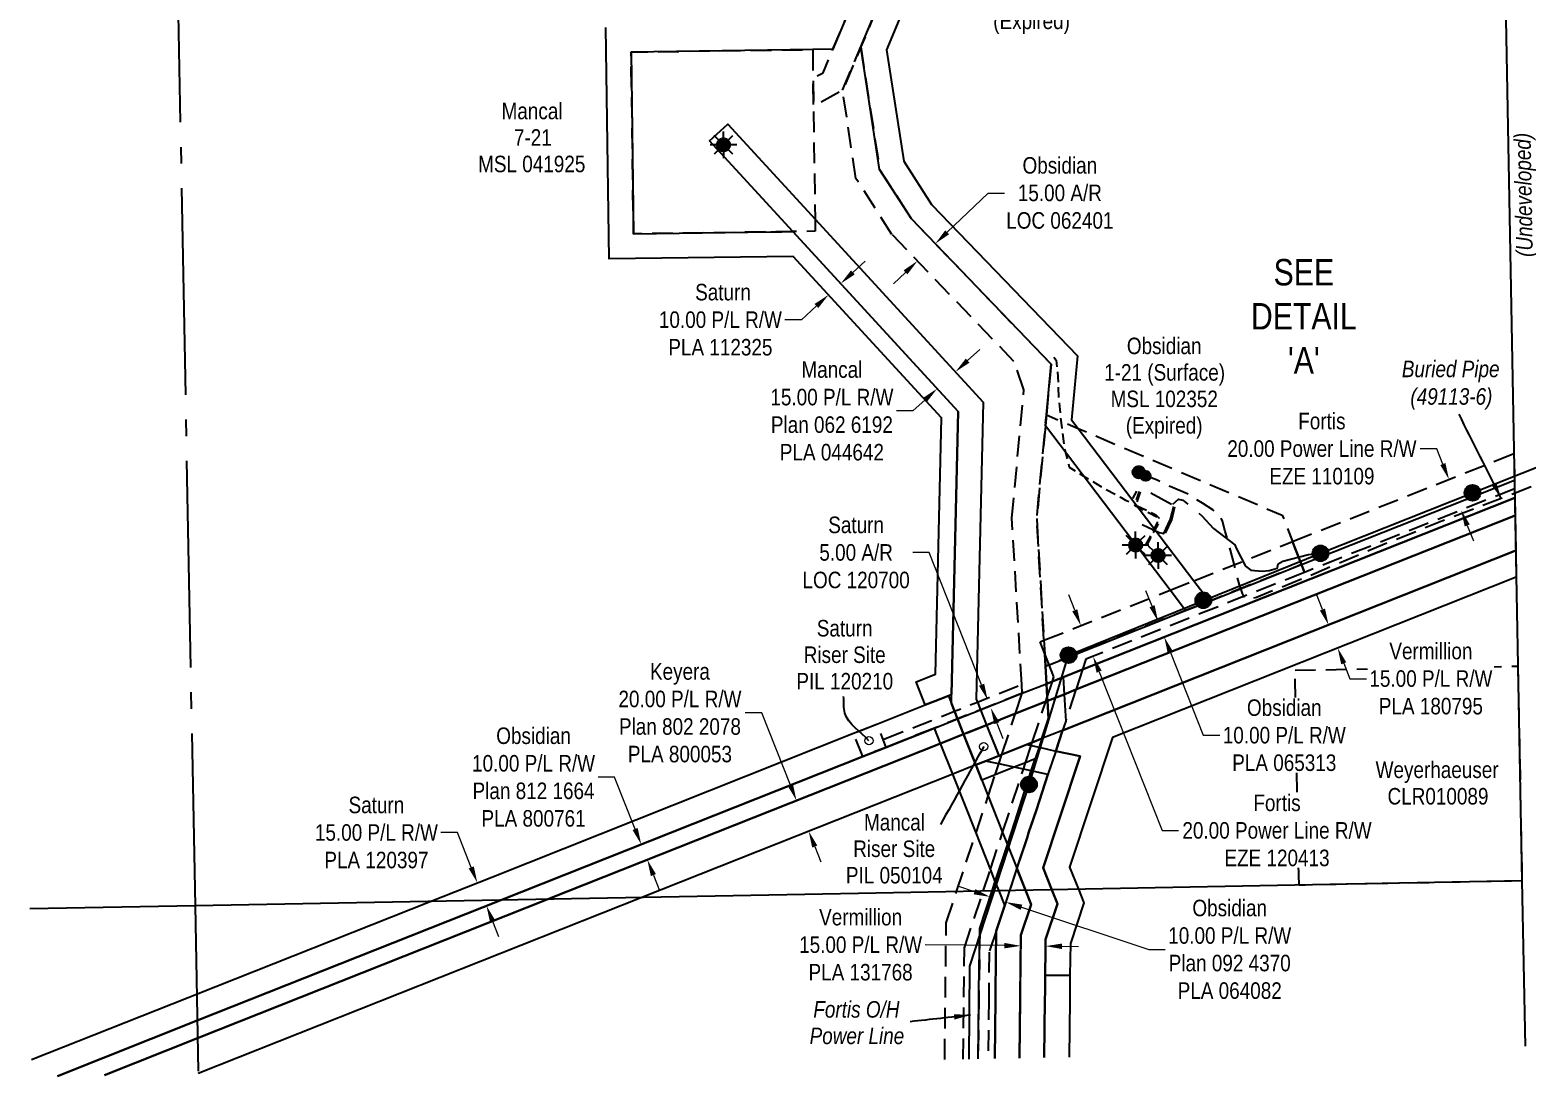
# Model space of a CAD drawing. Extents: x 586920 to 597578, y 5899013 to 5902730.
# Drawn here: x 586937 to 587843, y 5899223 to 5899857 of the extents above; entities that cross this region are included whole.
import ezdxf
from ezdxf.enums import TextEntityAlignment as Align

# ---------------------------------------------------------------- set-up
doc = ezdxf.new("R2010")
doc.units = 0
doc.header["$LTSCALE"] = 5
doc.header["$PDSIZE"] = 0.5
for name, pattern in [('DASHDOT', [25.4, 12.7, -6.35, 0, -6.35]), ('foc-ACCESSROAD', [3.75, 2.5, -1.25]), ('foc-FLOWLINE', [3.75, 2.5, -1.25]), ('foc-QUARTERLINE', [33, 25, -3, 2, -3]), ('POWERLINE5', [7.8, 2.4, -0.6, 0.6, -0.6, 0.6, -0.6, 2.4]), ('UG_PIPE', [1.875, 1.25, -0.625])]:
    doc.linetypes.add(name, pattern=pattern)
doc.layers.get('Defpoints').update_dxf_attribs({"color": 9})
for name, color, linetype in [('AS-CABLE', 224, 'foc-CABLE'), ('AS-PIPE-AG', 44, 'Continuous'), ('AS-PIPE-UG', 44, 'UG_PIPE'), ('AS-PIPE-UG RED', 10, 'UG_PIPE'), ('AS-PIPE-UG-CLIENT HIGH PRESSURE', 240, 'DASHDOT'), ('AS-POWER', 104, 'foc-POWER'), ('AS-POWER-EXISTING', 72, 'POWERLINE5'), ('AS-POWER-T', 104, 'Continuous'), ('AS-SYMBOL', 7, 'Continuous'), ('C-AR', 13, 'foc-ACCESSROAD'), ('C-RW', 13, 'Continuous'), ('C-WS', 13, 'foc-ACCESSROAD'), ('C-WS-S', 13, 'Continuous'), ('DETAIL-T', 7, 'Continuous'), ('F-AR', 190, 'foc-ACCESSROAD'), ('F-EZE', 190, 'foc-FLOWLINE'), ('F-RW', 190, 'Continuous'), ('F-WS', 190, 'foc-ACCESSROAD'), ('F-WS-S', 190, 'Continuous'), ('L-SEC', 7, 'Continuous'), ('L-SECQ', 8, 'foc-QUARTERLINE')]:
    doc.layers.add(name, color=color, linetype=linetype)
for name, color, linetype, lineweight in [('C-AR-T', 13, 'Continuous', 9), ('C-RW-T', 13, 'Continuous', 9), ('C-WS-T', 13, 'Continuous', 9), ('F-AR-T', 190, 'Continuous', 9), ('F-EZE-T', 190, 'Continuous', 9), ('F-RW-T', 190, 'Continuous', 9), ('F-WS-T', 190, 'Continuous', 9), ('T-TEXT', 48, 'Continuous', 18)]:
    doc.layers.add(name, color=color, linetype=linetype, lineweight=lineweight)
doc.layers.add('oil_and_gas_wells_pt', color=7, linetype='Continuous', plot=False)
doc.styles.add('80CG', font='ARIALN.TTF', dxfattribs={"height": 10})
doc.styles.add('80L', font='ARIALN.TTF', dxfattribs={"height": 10})
doc.styles.add('80LS', font='ARIALNI.TTF', dxfattribs={"height": 10})
doc.styles.add('foc-LtypeFont', font='ARIALN.TTF', dxfattribs={"height": 7.35})
doc.linetypes.add('foc-CABLE', pattern='A,2,-1,["C",foc-LtypeFont,S=0.2,R=0,X=-0.625,Y=-0.75],-1.24,8', length=12.24)
doc.linetypes.add('foc-POWER', pattern='A,6,-1,["P",foc-LtypeFont,S=0.2,R=0,X=-0.625,Y=-0.75],-1.24,4', length=12.24)
doc.dimstyles.new('Compass 5 000', dxfattribs={"dimscale": 5, "dimtxt": 9, "dimasz": 2, "dimexe": 0.2, "dimexo": 0.0625, "dimgap": 0.5, "dimtad": 0, "dimtih": 1, "dimtoh": 1, "dimzin": 0, "dimdsep": 46, "dimtxsty": '80CG', "dimcen": 0.1, "dimse1": 1, "dimse2": 1, "dimclrd": 256, "dimclrt": 256, "dimaunit": 1, "dimadec": 4, "dimazin": 0, "dimtfac": 0.06, "dimtofl": 0, "dimtmove": 0, "dimatfit": 1, "dimfxl": 0.2, "dimtolj": 1, "dimtzin": 0, "dimlwd": -1, "dimarcsym": 0})

# ---------------------------------------------------------------- blocks, each defined once
blk = doc.blocks.new('*D464')
at = {"layer": 'C-AR-T', "transparency": 16777216}
for p, q in [((587492.62, 5899734.18), (587517.34, 5899757.94)), ((587517.34, 5899757.94), (587527.34, 5899757.94)), ((587467.39, 5899709.92), (587460.18, 5899702.99))]:
    blk.add_line(p, q, dxfattribs=at)
for points in [[(587491.46, 5899735.38), (587493.77, 5899732.98), (587485.41, 5899727.25)], [(587466.23, 5899711.12), (587468.54, 5899708.72), (587474.6, 5899716.85)]]:
    blk.add_solid(points, dxfattribs=at)
at = {"layer": 'Defpoints', "color": 0, "transparency": 16777216}
for p in [(587485.41, 5899727.25), (587493.34, 5899719), (587482.53, 5899708.6)]:
    blk.add_point(p, dxfattribs=at)
at = {"layer": 'C-AR-T', "transparency": 16777216, "insert": (587560.85, 5899757.94), "char_height": 10, "width": 630.5541, "attachment_point": 5, "style": '80CG'}
blk.add_mtext('\\A1;Obsidian\\P15.00 A/R\\PLOC 062401', dxfattribs=at)
blk = doc.blocks.new('*D423')
at = {"layer": 'C-RW-T', "transparency": 16777216}
for p, q in [((587291.18, 5899404.38), (587281.18, 5899404.38)), ((587303.62, 5899372.99), (587291.18, 5899404.38)), ((587314.68, 5899345.11), (587318.36, 5899335.82))]:
    blk.add_line(p, q, dxfattribs=at)
for points in [[(587305.17, 5899373.61), (587302.07, 5899372.38), (587307.31, 5899363.7)], [(587316.22, 5899345.73), (587313.13, 5899344.5), (587310.99, 5899354.41)]]:
    blk.add_solid(points, dxfattribs=at)
at = {"layer": 'Defpoints', "color": 0, "transparency": 16777216}
for p in [(587291.21, 5899357.32), (587307.31, 5899363.7), (587294.9, 5899348.03)]:
    blk.add_point(p, dxfattribs=at)
at = {"layer": 'C-RW-T', "transparency": 16777216, "insert": (587242.09, 5899404.38), "char_height": 10, "attachment_point": 5, "style": '80CG'}
blk.add_mtext('\\A1;Obsidian\\P10.00 P/L R/W\\PPlan 812 1664\\PPLA 800761', dxfattribs=at)
blk = doc.blocks.new('*D424')
at = {"layer": 'C-RW-T', "transparency": 16777216}
for p, q in [((587453.17, 5899903), (587443.94, 5899906.85)), ((587485.43, 5899889.5), (587494.65, 5899885.64)), ((587494.65, 5899885.64), (587504.65, 5899885.64))]:
    blk.add_line(p, q, dxfattribs=at)
for points in [[(587453.81, 5899904.53), (587452.52, 5899901.46), (587462.39, 5899899.14)], [(587486.07, 5899891.04), (587484.78, 5899887.96), (587476.2, 5899893.36)]]:
    blk.add_solid(points, dxfattribs=at)
at = {"layer": 'Defpoints', "color": 0, "transparency": 16777216}
for p in [(587472.16, 5899922.5), (587485.97, 5899916.72), (587476.2, 5899893.36)]:
    blk.add_point(p, dxfattribs=at)
at = {"layer": 'C-RW-T', "transparency": 16777216, "insert": (587543.74, 5899885.64), "char_height": 10, "attachment_point": 5, "style": '80CG'}
blk.add_mtext('\\A1;Obsidian\\P15.00 P/L R/W\\PPLA 110142\\P(Expired)', dxfattribs=at)
blk = doc.blocks.new('*D425')
at = {"layer": 'C-RW-T', "transparency": 16777216}
for p, q in [((587509.13, 5899335.07), (587499.64, 5899338.21)), ((587537.6, 5899325.64), (587614.65, 5899300.14)), ((587614.65, 5899300.14), (587624.65, 5899300.14))]:
    blk.add_line(p, q, dxfattribs=at)
for points in [[(587509.65, 5899336.65), (587508.61, 5899333.48), (587518.62, 5899331.92)], [(587538.13, 5899327.22), (587537.08, 5899324.06), (587528.11, 5899328.78)]]:
    blk.add_solid(points, dxfattribs=at)
at = {"layer": 'Defpoints', "color": 0, "transparency": 16777216}
for p in [(587517.64, 5899328.97), (587527.13, 5899325.83), (587528.11, 5899328.78)]:
    blk.add_point(p, dxfattribs=at)
at = {"layer": 'C-RW-T', "transparency": 16777216, "insert": (587663.74, 5899300.14), "char_height": 10, "attachment_point": 5, "style": '80CG'}
blk.add_mtext('\\A1;Obsidian\\P10.00 P/L R/W\\PPlan 092 4370\\PPLA 064082', dxfattribs=at)
blk = doc.blocks.new('*D435')
at = {"layer": 'C-RW-T', "transparency": 16777216}
for p, q in [((587616.69, 5899507.85), (587613, 5899517.15)), ((587627.77, 5899479.93), (587647.71, 5899429.73)), ((587647.71, 5899429.73), (587657.71, 5899429.73))]:
    blk.add_line(p, q, dxfattribs=at)
for points in [[(587618.24, 5899508.47), (587615.14, 5899507.24), (587620.38, 5899498.56)], [(587629.32, 5899480.54), (587626.22, 5899479.31), (587624.08, 5899489.22)]]:
    blk.add_solid(points, dxfattribs=at)
at = {"layer": 'Defpoints', "color": 0, "transparency": 16777216}
for p in [(587724.03, 5899539.71), (587727.73, 5899530.38), (587624.08, 5899489.22)]:
    blk.add_point(p, dxfattribs=at)
at = {"layer": 'C-RW-T', "transparency": 16777216, "insert": (587696.79, 5899429.73), "char_height": 10, "attachment_point": 5, "style": '80CG', "bg_fill": 3, "box_fill_scale": 1.1, "bg_fill_color": 256, "bg_fill_true_color": 13158600, "bg_fill_transparency": 0}
blk.add_mtext('\\A1;Obsidian\\P10.00 P/L R/W\\PPLA 065313', dxfattribs=at)
blk = doc.blocks.new('*D436')
at = {"layer": 'Defpoints', "color": 0, "transparency": 16777216}
for p in [(587517.15, 5899451.01), (587476.21, 5899434.78), (587478.05, 5899430.13)]:
    blk.add_point(p, dxfattribs=at)
at = {"layer": 'F-AR-T', "transparency": 16777216}
for p, q in [((587481.75, 5899540.34), (587471.75, 5899540.34)), ((587513.47, 5899460.31), (587481.75, 5899540.34)), ((587522.68, 5899437.06), (587526.37, 5899427.77))]:
    blk.add_line(p, q, dxfattribs=at)
for points in [[(587515.02, 5899460.92), (587511.92, 5899459.69), (587517.15, 5899451.01)], [(587524.23, 5899437.68), (587521.13, 5899436.45), (587519, 5899446.36)]]:
    blk.add_solid(points, dxfattribs=at)
at = {"layer": 'F-AR-T', "transparency": 16777216, "insert": (587437.46, 5899540.34), "char_height": 10, "attachment_point": 5, "style": '80CG'}
blk.add_mtext('\\A1;Saturn\\P5.00 A/R\\PLOC 120700', dxfattribs=at)
blk = doc.blocks.new('*D439')
at = {"layer": 'Defpoints', "color": 0, "transparency": 16777216}
for p in [(587796.53, 5899584.6), (587798.96, 5899585.57), (587806.33, 5899566.99)]:
    blk.add_point(p, dxfattribs=at)
at = {"layer": 'F-EZE-T', "transparency": 16777216}
for p, q in [((587789.16, 5899603.19), (587779.16, 5899603.19)), ((587792.85, 5899593.9), (587789.16, 5899603.19)), ((587807.6, 5899556.73), (587811.29, 5899547.44))]:
    blk.add_line(p, q, dxfattribs=at)
for points in [[(587794.39, 5899594.51), (587791.3, 5899593.28), (587796.53, 5899584.6)], [(587809.15, 5899557.34), (587806.05, 5899556.11), (587803.91, 5899566.02)]]:
    blk.add_solid(points, dxfattribs=at)
at = {"layer": 'F-EZE-T', "transparency": 16777216, "insert": (587719.56, 5899603.19), "char_height": 10, "width": 932.1857, "attachment_point": 5, "style": '80CG'}
blk.add_mtext('\\A1;Fortis\\P20.00 Power Line R/W\\PEZE 110109', dxfattribs=at)
blk = doc.blocks.new('*D444')
at = {"layer": 'Defpoints', "color": 0, "transparency": 16777216}
for p in [(587612.06, 5899511.36), (587619.44, 5899492.78), (587580.96, 5899477.51)]:
    blk.add_point(p, dxfattribs=at)
at = {"layer": 'F-EZE-T', "transparency": 16777216}
for p, q in [((587569.9, 5899505.39), (587566.21, 5899514.69)), ((587584.65, 5899468.22), (587622.78, 5899372.11)), ((587622.78, 5899372.11), (587632.78, 5899372.11))]:
    blk.add_line(p, q, dxfattribs=at)
for points in [[(587571.45, 5899506.01), (587568.35, 5899504.78), (587573.59, 5899496.1)], [(587586.2, 5899468.83), (587583.1, 5899467.6), (587580.96, 5899477.51)]]:
    blk.add_solid(points, dxfattribs=at)
at = {"layer": 'F-EZE-T', "transparency": 16777216, "insert": (587692.38, 5899372.11), "char_height": 10, "attachment_point": 5, "style": '80CG', "bg_fill": 3, "box_fill_scale": 1.1, "bg_fill_color": 256, "bg_fill_true_color": 13158600, "bg_fill_transparency": 0}
blk.add_mtext('\\A1;Fortis\\P20.00 Power Line R/W\\PEZE 120413', dxfattribs=at)
blk = doc.blocks.new('*D445')
at = {"layer": 'Defpoints', "color": 0, "transparency": 16777216}
for p in [(587268.13, 5899364.33), (587273.67, 5899350.36), (587208.04, 5899340.49)]:
    blk.add_point(p, dxfattribs=at)
at = {"layer": 'F-RW-T', "transparency": 16777216}
for p, q in [((587196, 5899370.83), (587186, 5899370.83)), ((587204.35, 5899349.78), (587196, 5899370.83)), ((587217.27, 5899317.23), (587220.96, 5899307.93))]:
    blk.add_line(p, q, dxfattribs=at)
for points in [[(587205.9, 5899350.4), (587202.8, 5899349.17), (587208.04, 5899340.49)], [(587218.82, 5899317.84), (587215.72, 5899316.61), (587213.58, 5899326.52)]]:
    blk.add_solid(points, dxfattribs=at)
at = {"layer": 'F-RW-T', "transparency": 16777216, "insert": (587146.92, 5899370.83), "char_height": 10, "attachment_point": 5, "style": '80CG'}
blk.add_mtext('\\A1;Saturn\\P15.00 P/L R/W\\PPLA 120397', dxfattribs=at)
blk = doc.blocks.new('*D446')
at = {"layer": 'Defpoints', "color": 0, "transparency": 16777216}
for p in [(587408.72, 5899371.66), (587309.55, 5899353.84), (587316.92, 5899335.26)]:
    blk.add_point(p, dxfattribs=at)
at = {"layer": 'F-RW-T', "transparency": 16777216}
for p, q in [((587380.3, 5899443.31), (587370.3, 5899443.31)), ((587397.66, 5899399.54), (587380.3, 5899443.31)), ((587412.41, 5899362.37), (587416.09, 5899353.07))]:
    blk.add_line(p, q, dxfattribs=at)
for points in [[(587399.21, 5899400.15), (587396.11, 5899398.93), (587401.35, 5899390.24)], [(587413.95, 5899362.98), (587410.86, 5899361.75), (587408.72, 5899371.66)]]:
    blk.add_solid(points, dxfattribs=at)
at = {"layer": 'F-RW-T', "transparency": 16777216, "insert": (587330.76, 5899443.31), "char_height": 10, "attachment_point": 5, "style": '80CG'}
blk.add_mtext('\\A1;Keyera\\P20.00 P/L R/W\\PPlan 802 2078\\PPLA 800053', dxfattribs=at)
blk = doc.blocks.new('*D447')
at = {"layer": 'Defpoints', "color": 0, "transparency": 16777216}
for p in [(587420.78, 5899696.33), (587468.64, 5899659.08), (587461.27, 5899652.31)]:
    blk.add_point(p, dxfattribs=at)
at = {"layer": 'F-RW-T', "transparency": 16777216}
for p, q in [((587435.5, 5899709.88), (587442.86, 5899716.65)), ((587413.42, 5899689.57), (587404.33, 5899681.21)), ((587404.33, 5899681.21), (587394.33, 5899681.21))]:
    blk.add_line(p, q, dxfattribs=at)
for points in [[(587434.37, 5899711.1), (587436.63, 5899708.65), (587428.14, 5899703.11)], [(587412.29, 5899690.79), (587414.55, 5899688.34), (587420.78, 5899696.33)]]:
    blk.add_solid(points, dxfattribs=at)
at = {"layer": 'F-RW-T', "transparency": 16777216, "insert": (587355.25, 5899681.21), "char_height": 10, "attachment_point": 5, "style": '80CG'}
blk.add_mtext('\\A1; Saturn\\P10.00 P/L R/W\\PPLA 112325', dxfattribs=at)
blk = doc.blocks.new('*D448')
at = {"layer": 'Defpoints', "color": 0, "transparency": 16777216}
for p in [(587488, 5899660.17), (587476.97, 5899650.02), (587486.59, 5899639.56)]:
    blk.add_point(p, dxfattribs=at)
at = {"layer": 'F-RW-T', "transparency": 16777216}
for p, q in [((587504.99, 5899656.47), (587512.35, 5899663.24)), ((587479.23, 5899632.79), (587471.87, 5899626.02)), ((587471.87, 5899626.02), (587461.87, 5899626.02))]:
    blk.add_line(p, q, dxfattribs=at)
for points in [[(587503.86, 5899657.7), (587506.12, 5899655.25), (587497.63, 5899649.71)], [(587478.11, 5899634.01), (587480.36, 5899631.56), (587486.59, 5899639.56)]]:
    blk.add_solid(points, dxfattribs=at)
at = {"layer": 'F-RW-T', "transparency": 16777216, "insert": (587422.79, 5899626.02), "char_height": 10, "attachment_point": 5, "style": '80CG'}
blk.add_mtext('\\A1;Mancal\\P15.00 P/L R/W\\PPlan 062 6192\\PPLA 044642', dxfattribs=at)
blk = doc.blocks.new('*D449')
at = {"layer": 'Defpoints', "color": 0, "transparency": 16777216}
for p in [(587537.11, 5899294.64), (587537.2, 5899302.29), (587552.12, 5899294.47)]:
    blk.add_point(p, dxfattribs=at)
at = {"layer": 'F-RW-T', "transparency": 16777216}
for p, q in [((587527.2, 5899302.4), (587479.27, 5899302.94)), ((587562.2, 5899302.01), (587572.2, 5899301.9))]:
    blk.add_line(p, q, dxfattribs=at)
for points in [[(587527.22, 5899304.07), (587527.18, 5899300.74), (587537.2, 5899302.29)], [(587562.22, 5899303.68), (587562.18, 5899300.35), (587552.2, 5899302.12)]]:
    blk.add_solid(points, dxfattribs=at)
at = {"layer": 'F-RW-T', "transparency": 16777216, "insert": (587440.18, 5899302.94), "char_height": 10, "attachment_point": 5, "style": '80CG'}
blk.add_mtext('\\A1;Vermillion\\P15.00 P/L R/W\\PPLA 131768', dxfattribs=at)
blk = doc.blocks.new('*D463')
at = {"layer": 'Defpoints', "color": 0, "transparency": 16777216}
for p in [(587758.02, 5899510.17), (587763.54, 5899496.24), (587729.12, 5899482.58)]:
    blk.add_point(p, dxfattribs=at)
at = {"layer": 'F-RW-T', "transparency": 16777216}
for p, q in [((587719.9, 5899505.82), (587716.22, 5899515.11)), ((587732.8, 5899473.29), (587736.49, 5899463.99)), ((587736.49, 5899463.99), (587746.49, 5899463.99))]:
    blk.add_line(p, q, dxfattribs=at)
for points in [[(587721.45, 5899506.43), (587718.35, 5899505.2), (587723.59, 5899496.52)], [(587734.35, 5899473.9), (587731.26, 5899472.67), (587729.12, 5899482.58)]]:
    blk.add_solid(points, dxfattribs=at)
at = {"layer": 'F-RW-T', "transparency": 16777216, "insert": (587785.58, 5899463.99), "char_height": 10, "attachment_point": 5, "style": '80CG', "bg_fill": 3, "box_fill_scale": 1.1, "bg_fill_color": 256, "bg_fill_true_color": 13158600, "bg_fill_transparency": 0}
blk.add_mtext('\\A1;Vermillion\\P15.00 P/L R/W\\PPLA 180795', dxfattribs=at)
blk = doc.blocks.new('GAS')
h = blk.add_hatch(color=255)
h.dxf.hatch_style = 1
edge = h.paths.add_edge_path()
edge.add_arc((0, 0), 0.9, 0, 360)
for p, q in [((-0.81, 0), (-1.62, 0)), ((-0.57, 0.57), (-1.14, 1.14)), ((0, 0.81), (0, 1.62)), ((0.57, 0.57), (1.14, 1.14)), ((1.62, 0), (0.81, 0)), ((-0.57, -0.57), (-1.14, -1.14)), ((0, -0.81), (0, -1.62)), ((1.14, -1.14), (0.57, -0.57))]:
    blk.add_line(p, q)
blk.add_circle((0, 0), 0.8)
blk = doc.blocks.new('RISER')
h = blk.add_hatch(color=255)
h.dxf.hatch_style = 1
edge = h.paths.add_edge_path()
edge.add_arc((0, 0), 0.7, 0, 360)
blk.add_hatch(color=48).paths.add_polyline_path([(0.58, -0.15), (-0.58, -0.15, 0.774597)])
at = {"color": 48}
blk.add_line((-0.58, -0.15), (0.58, -0.15), dxfattribs=at)
blk.add_circle((0, 0), 0.6, dxfattribs=at)
blk = doc.blocks.new('PIG')
h = blk.add_hatch(color=255)
h.dxf.hatch_style = 1
edge = h.paths.add_edge_path()
edge.add_arc((0, 0), 0.85, 0, 360)
at = {"layer": 'AS-SYMBOL'}
h = blk.add_hatch(color=48, dxfattribs=at)
h.dxf.hatch_style = 1
h.paths.add_polyline_path([(-0.1, 0, 1), (-0.55, 0, 1)])
h = blk.add_hatch(color=48, dxfattribs=at)
h.dxf.hatch_style = 1
h.paths.add_polyline_path([(0.1, 0, 1), (0.55, 0, 1)])
at = {"layer": 'AS-SYMBOL', "color": 48}
for centre, radius in [((0, 0), 0.75), ((-0.33, 0), 0.225), ((0.33, 0), 0.225)]:
    blk.add_circle(centre, radius, dxfattribs=at)
blk = doc.blocks.new('POWERPOLE')
h = blk.add_hatch(color=255)
edge = h.paths.add_edge_path()
edge.add_arc((0, 0), 0.96, 0, 360)
at = {"linetype": 'Continuous'}
for p, q in [((0.68, -0.68), (-0.68, 0.68)), ((-0.68, -0.68), (0.68, 0.68))]:
    blk.add_line(p, q, dxfattribs=at)
blk.add_circle((0, 0), 0.96, dxfattribs=at)

msp = doc.modelspace()

# ---------------------------------------------------------------- linework, layer by layer
at = {"layer": 'AS-CABLE', "flags": 128}
for points in [[(587615.963, 5899576.415), (587628.389, 5899569.549)], [(587610.652, 5899557.24), (587620.984, 5899552.47), (587623.895, 5899551.953), (587627.939, 5899560.499), (587629.821, 5899568.289)], [(587624.873, 5899552.067), (587628.716, 5899560.073), (587630.566, 5899567.994)], [(587629.262, 5899569.515), (587632.714, 5899572.724), (587635.383, 5899571.978), (587638.293, 5899569.622)], [(587645.128, 5899564.086), (587646.923, 5899562.632), (587653.817, 5899554.955), (587666.735, 5899545.057), (587667.934, 5899542.552), (587673.224, 5899532.188), (587676.485, 5899529.69), (587683.341, 5899529.094), (587687.708, 5899529.424), (587691.804, 5899530.582)], [(587692.472, 5899530.564), (587693.038, 5899533.414), (587695.821, 5899535.128), (587711.524, 5899539.183), (587717.945, 5899539.977)]]:
    msp.add_lwpolyline(points, dxfattribs=at)
at = {"layer": 'AS-PIPE-AG', "flags": 128}
msp.add_lwpolyline([(587612.87, 5899586.771), (587608.667, 5899588.922)], dxfattribs=at)
at = {"layer": 'AS-PIPE-UG', "flags": 128}
for points in [[(587557.21, 5899658.595), (587558.55, 5899656.83), (587559.527, 5899649.803), (587560.191, 5899632.507), (587561.957, 5899615.764), (587563.83, 5899602.279), (587566.518, 5899592.034), (587575.011, 5899586.839), (587586.873, 5899579.612), (587597.948, 5899573.624), (587600.646, 5899571.983), (587602.958, 5899571.232), (587604.49, 5899572.224), (587607.565, 5899577.394)], [(587612.842, 5899545.084), (587617.304, 5899553.051), (587619.959, 5899558.367), (587620.046, 5899561.597), (587606.715, 5899568.32), (587606.138, 5899568.966), (587609.047, 5899577.266)], [(587609.538, 5899576.993), (587606.846, 5899568.99), (587619.058, 5899563.216), (587620.831, 5899561.287), (587620.588, 5899558.183), (587617.7, 5899552.94), (587613.547, 5899544.935)]]:
    msp.add_lwpolyline(points, dxfattribs=at)
at = {"layer": 'AS-PIPE-UG RED', "linetype": 'UG_PIPE', "ltscale": 2, "flags": 128}
msp.add_lwpolyline([(588248.812, 5899802.077), (588222.635, 5899801.06), (588205.133, 5899800.334), (588184.645, 5899799.59), (588176.952, 5899795.51), (588163.144, 5899786.32), (588158.823, 5899776.551), (588155.362, 5899762.747), (588152.179, 5899751.437), (588149.035, 5899741.711), (588145.53, 5899734.817), (588141.292, 5899732.595), (588098.283, 5899713.322), (588060.443, 5899696.47), (588023.883, 5899684.15), (588007.52, 5899677.701), (588003.175, 5899674.906), (587999.253, 5899670.99), (587994.118, 5899663.805), (587989.585, 5899656.448), (587985.063, 5899648.919), (587981.43, 5899643.3), (587973.999, 5899635.25), (587933.544, 5899614.724), (587877.543, 5899592.611), (587833.061, 5899574.856), (587792.138, 5899559.266), (587752.682, 5899543.394), (587712.081, 5899526.148), (587679.995, 5899513.136), (587673.33, 5899511.93), (587671.415, 5899515.506), (587669.595, 5899520.881), (587667.456, 5899529.101), (587664.174, 5899541.734), (587661.078, 5899553.099), (587659.352, 5899559.33), (587657.624, 5899563.034), (587653.544, 5899566.175), (587647.217, 5899570.143), (587639.078, 5899575.339), (587627.656, 5899580.361), (587619.459, 5899584.245), (587612.845, 5899586.734)], dxfattribs=at)
at = {"layer": 'AS-POWER', "flags": 128}
for points in [[(587542.189, 5899399.976), (587566.138, 5899478.191), (587647.934, 5899511.33), (587718.735, 5899539.866), (587810.769, 5899576.509), (587962.199, 5899636.741), (587992.78, 5899648.762), (588020.036, 5899664.209)], [(587505.98, 5899233.769), (587506.342, 5899289.964), (587542.189, 5899399.976)]]:
    msp.add_lwpolyline(points, dxfattribs=at)
at = {"layer": 'C-AR'}
msp.add_lwpolyline([(587491.109, 5899233.492), (587492.047, 5899316.27), (587498.292, 5899335.132), (587510.073, 5899370.721), (587517.417, 5899392.903), (587521.703, 5899405.849), (587523.877, 5899412.417), (587525.752, 5899418.079), (587533.673, 5899442.006), (587533.941, 5899442.817), (587538.035, 5899455.172), (587537.763, 5899460.462), (587531.822, 5899561.089), (587539.068, 5899638.867), (587533.066, 5899656.033), (587459.164, 5899732.905), (587437.37, 5899766.799), (587429.274, 5899820.102), (587440.293, 5899846.41), (587451.711, 5899772.231), (587470.99, 5899742.247), (587555.569, 5899654.269), (587552.715, 5899623.649), (587552.09, 5899616.928), (587546.863, 5899560.834), (587551.214, 5899487.215), (587551.695, 5899479.065), (587552.139, 5899471.546), (587552.768, 5899460.909), (587553.243, 5899452.875), (587553.382, 5899450.526), (587554.014, 5899439.813), (587550, 5899427.694), (587548.261, 5899422.449), (587545.942, 5899415.454), (587543.578, 5899408.123), (587533.559, 5899377.058), (587529.078, 5899363.517), (587521.736, 5899341.332), (587519.819, 5899335.535), (587512.304, 5899312.836), (587511.878, 5899275.029), (587511.822, 5899270.032), (587511.414, 5899233.87)], dxfattribs=at)
at = {"layer": 'C-RW'}
for points in [[(587495.262, 5899938.935), (587455.827, 5899844.653), (587466.288, 5899777.133), (587483.088, 5899751.081), (587571.501, 5899659.292), (587567.943, 5899620.71), (587571.921, 5899615.482), (587642.08, 5899523.281), (587651.47, 5899510.941), (587636.991, 5899505.199), (587627.613, 5899517.54), (587552.09, 5899616.928), (587552.715, 5899623.649), (587555.569, 5899654.269), (587470.99, 5899742.247), (587451.711, 5899772.231), (587440.293, 5899846.41), (587480.402, 5899942.171)], [(586953.704, 5899223.483), (587038.34, 5899257.05), (587222.242, 5899329.971), (587441.499, 5899416.903), (587455.455, 5899422.437), (587484.927, 5899434.124), (587498.872, 5899439.656), (587512.811, 5899445.181), (587538.035, 5899455.172), (587552.768, 5899460.909), (587556.368, 5899462.338), (587562.812, 5899464.895), (587574.568, 5899469.563), (587836.388, 5899573.519), (587836.588, 5899562.845), (587570.579, 5899457.346), (587563.386, 5899454.493), (587553.382, 5899450.526), (587552.329, 5899450.109), (587533.941, 5899442.817), (587533.431, 5899442.615), (587516.475, 5899435.89), (587502.548, 5899430.368), (587488.607, 5899424.841), (587250.699, 5899330.503), (587038.54, 5899246.377), (586982.151, 5899224.012)], [(587511.414, 5899233.87), (587511.822, 5899270.032), (587511.878, 5899275.029), (587512.304, 5899312.836), (587519.819, 5899335.535), (587521.736, 5899341.332), (587529.078, 5899363.517), (587533.559, 5899377.058), (587543.578, 5899408.123), (587545.942, 5899415.454), (587540.122, 5899413.147), (587533.169, 5899410.392), (587521.703, 5899405.849), (587513.561, 5899402.622), (587509.919, 5899411.798), (587515.874, 5899414.161), (587523.851, 5899417.326), (587525.752, 5899418.079), (587540.847, 5899424.064), (587544.161, 5899425.378), (587550, 5899427.694), (587554.014, 5899439.813), (587553.382, 5899450.526), (587553.243, 5899452.875), (587552.768, 5899460.909), (587556.368, 5899462.338), (587562.812, 5899464.895), (587563.386, 5899454.493), (587564.385, 5899438.372), (587562.395, 5899432.572), (587558.365, 5899420.184), (587553.642, 5899405.93), (587546.615, 5899384.71), (587542.158, 5899371.242), (587540.968, 5899367.645), (587534.716, 5899349.308), (587530.366, 5899335.733), (587527.475, 5899326.867), (587522.29, 5899311.202), (587521.886, 5899274.922), (587521.83, 5899269.924), (587521.431, 5899234.056)]]:
    msp.add_lwpolyline(points, dxfattribs=at)
msp.add_lwpolyline([(587556.368, 5899462.338), (587552.768, 5899460.909), (587552.139, 5899471.546), (587554.334, 5899472.416), (587636.991, 5899505.199), (587651.47, 5899510.941), (587698.169, 5899529.462), (587707.13, 5899533.009), (587836.187, 5899584.202), (587836.287, 5899578.88), (587836.388, 5899573.519), (587574.568, 5899469.563), (587562.812, 5899464.895), (587556.368, 5899462.338)], close=True, dxfattribs=at)
at = {"layer": 'C-WS', "flags": 128}
msp.add_lwpolyline([(587554.334, 5899472.416), (587552.139, 5899471.546), (587551.695, 5899479.065), (587551.214, 5899487.215), (587546.863, 5899560.834), (587552.09, 5899616.928), (587552.715, 5899623.649), (587571.921, 5899615.482), (587695.58, 5899562.902), (587701.739, 5899546.962), (587702.94, 5899543.853), (587707.13, 5899533.009), (587698.169, 5899529.462), (587651.47, 5899510.941), (587636.991, 5899505.199), (587554.334, 5899472.416)], close=True, dxfattribs=at)
at = {"layer": 'F-AR', "flags": 128}
msp.add_lwpolyline([(587463.533, 5900237.555), (587474.981, 5900139.192), (587483.339, 5900067.394), (587480.402, 5899942.171), (587440.293, 5899846.41), (587429.274, 5899820.102), (587411.631, 5899810.485), (587411.399, 5899827.449), (587417.468, 5899830.758), (587423.405, 5899844.935), (587465.466, 5899945.356), (587468.311, 5900066.699), (587459.905, 5900138.909), (587449.833, 5900225.454), (587448.982, 5900232.768), (587453.656, 5900237.37)], dxfattribs=at)
msp.add_lwpolyline([(587484.927, 5899434.124), (587455.455, 5899422.437), (587453.609, 5899427.089), (587483.084, 5899438.773), (587497.029, 5899444.305), (587510.961, 5899449.834), (587537.763, 5899460.462), (587538.035, 5899455.173), (587512.811, 5899445.181), (587498.871, 5899439.654), (587484.927, 5899434.124)], close=True, dxfattribs=at)
at = {"layer": 'F-EZE'}
msp.add_lwpolyline([(587836.287, 5899578.88), (587708.945, 5899528.315), (587707.13, 5899533.009), (587702.94, 5899543.853), (587701.739, 5899546.962), (587835.885, 5899600.229), (587836.186, 5899584.202), (587836.287, 5899578.88)], close=True, dxfattribs=at)
msp.add_lwpolyline([(587502.369, 5899233.701), (587503.099, 5899301.054), (587514.454, 5899335.435), (587518.825, 5899348.667), (587526.159, 5899370.873), (587538.806, 5899409.164), (587540.121, 5899413.147), (587543.533, 5899423.479), (587544.16, 5899425.378), (587552.329, 5899450.109), (587553.242, 5899452.875), (587556.368, 5899462.338), (587557.261, 5899465.042), (587554.334, 5899472.416), (587551.694, 5899479.065), (587548.834, 5899486.271), (587551.213, 5899487.215), (587627.613, 5899517.54), (587642.08, 5899523.281), (587701.739, 5899546.962), (587702.94, 5899543.853), (587707.13, 5899533.009), (587708.945, 5899528.315), (587576.599, 5899475.784), (587574.568, 5899469.563), (587570.579, 5899457.346), (587564.385, 5899438.372), (587562.395, 5899432.572), (587558.365, 5899420.184), (587553.642, 5899405.93), (587546.614, 5899384.71), (587542.158, 5899371.242), (587540.968, 5899367.645), (587534.716, 5899349.308), (587530.366, 5899335.733), (587527.475, 5899326.868), (587522.289, 5899311.202), (587518.066, 5899298.564), (587517.81, 5899274.966), (587517.757, 5899269.968), (587517.367, 5899233.981)], dxfattribs=at)
at = {"layer": 'F-RW'}
for points in [[(587465.466, 5899945.356), (587423.405, 5899844.935), (587411.16, 5899844.766), (587301.171, 5899843.253), (587302.685, 5899733.263), (587385.759, 5899734.406), (587392.507, 5899734.499), (587399.182, 5899734.592), (587412.814, 5899719.77), (587499.367, 5899625.669), (587495.325, 5899454.469), (587493.345, 5899453.604), (587485.202, 5899450.432), (587479.359, 5899448.145), (587473.837, 5899462.085), (587485.607, 5899466.748), (587489.27, 5899621.869), (587399.391, 5899719.586), (587287.886, 5899718.051), (587285.959, 5899858.052)], [(586982.151, 5899224.012), (587038.54, 5899246.377), (587250.699, 5899330.503), (587488.607, 5899424.841), (587502.548, 5899430.368), (587516.475, 5899435.89), (587533.431, 5899442.615), (587533.941, 5899442.817), (587552.329, 5899450.109), (587553.382, 5899450.526), (587563.386, 5899454.493), (587570.579, 5899457.346), (587836.588, 5899562.845), (587836.99, 5899541.499), (587562.395, 5899432.572), (587550, 5899427.694), (587544.161, 5899425.378), (587540.847, 5899424.064), (587525.752, 5899418.079), (587523.851, 5899417.326), (587515.874, 5899414.161), (587509.919, 5899411.798), (587495.972, 5899406.267), (587307.608, 5899331.565), (587039.047, 5899225.072)], [(586938.08, 5899233.431), (587032.808, 5899271.001), (587038.041, 5899273.076), (587179.517, 5899329.174), (587216.73, 5899343.935), (587435.971, 5899430.923), (587449.908, 5899436.454), (587479.359, 5899448.145), (587485.202, 5899450.432), (587493.345, 5899453.604), (587495.194, 5899448.941), (587497.03, 5899444.307), (587498.872, 5899439.656), (587499.229, 5899438.759), (587502.548, 5899430.368), (587509.919, 5899411.798), (587513.561, 5899402.622), (587517.417, 5899392.903), (587526.159, 5899370.873), (587529.078, 5899363.517), (587534.716, 5899349.308), (587540.026, 5899335.914), (587543.435, 5899327.327), (587537.269, 5899308.701), (587536.892, 5899274.761), (587536.836, 5899269.762), (587536.442, 5899234.336)], [(587521.431, 5899234.056), (587521.83, 5899269.924), (587521.886, 5899274.922), (587522.29, 5899311.202), (587527.475, 5899326.867), (587524.002, 5899335.614), (587521.736, 5899341.332), (587518.825, 5899348.667), (587510.073, 5899370.721), (587495.972, 5899406.267), (587488.607, 5899424.841), (587484.927, 5899434.124), (587455.455, 5899422.437), (587441.499, 5899416.903), (587222.242, 5899329.971), (587038.34, 5899257.05), (586953.704, 5899223.483)], [(587536.442, 5899234.336), (587537.269, 5899308.701), (587543.435, 5899327.327), (587540.027, 5899335.914), (587534.785, 5899349.135), (587540.968, 5899367.645), (587542.158, 5899371.242), (587546.615, 5899384.71), (587553.642, 5899405.93), (587543.578, 5899408.123), (587538.806, 5899409.164), (587533.169, 5899410.392), (587523.877, 5899412.417), (587515.874, 5899414.161), (587523.851, 5899417.326), (587525.752, 5899418.079), (587540.847, 5899424.064), (587543.533, 5899423.479), (587548.261, 5899422.449), (587558.362, 5899420.181), (587573.126, 5899417.03), (587560.861, 5899379.995), (587550.777, 5899349.518), (587556.052, 5899336.215), (587559.396, 5899327.79), (587552.249, 5899306.2), (587552.176, 5899299.584), (587552.007, 5899284.6), (587551.897, 5899274.6), (587551.842, 5899269.6), (587551.453, 5899234.616)], [(587551.453, 5899234.616), (587551.842, 5899269.6), (587551.897, 5899274.6), (587552.008, 5899284.601), (587566.998, 5899284.427), (587566.832, 5899269.438), (587566.445, 5899234.895)]]:
    msp.add_lwpolyline(points, dxfattribs=at)
for points in [[(587515.874, 5899414.161), (587509.919, 5899411.798), (587502.546, 5899430.367), (587499.226, 5899438.755), (587498.871, 5899439.654), (587497.029, 5899444.305), (587495.193, 5899448.94), (587495.325, 5899454.469), (587499.367, 5899625.669), (587412.814, 5899719.77), (587399.182, 5899734.592), (587348.708, 5899789.468), (587359.747, 5899799.62), (587412.572, 5899742.182), (587514.496, 5899631.368), (587510.255, 5899451.63), (587510.961, 5899449.834), (587512.811, 5899445.181), (587516.475, 5899435.89), (587523.851, 5899417.326), (587515.874, 5899414.161)], [(587567.204, 5899303.669), (587566.997, 5899284.428), (587552.008, 5899284.602), (587552.176, 5899299.584), (587552.249, 5899306.2), (587559.396, 5899327.79), (587556.052, 5899336.215), (587550.777, 5899349.518), (587560.864, 5899379.992), (587573.126, 5899417.03), (587558.375, 5899420.195), (587562.419, 5899432.587), (587836.99, 5899541.499), (587837.291, 5899525.482), (587592.7, 5899428.484), (587566.722, 5899349.985), (587572.063, 5899336.515), (587575.341, 5899328.256), (587567.204, 5899303.669)]]:
    msp.add_lwpolyline(points, close=True, dxfattribs=at)
at = {"layer": 'F-WS', "flags": 128}
for points in [[(587412.572, 5899742.182), (587412.674, 5899734.776), (587399.182, 5899734.592), (587392.507, 5899734.499), (587385.759, 5899734.406), (587302.685, 5899733.263), (587301.171, 5899843.253), (587411.16, 5899844.766), (587411.399, 5899827.449), (587411.631, 5899810.485), (587412.572, 5899742.182)], [(587453.609, 5899427.089), (587455.455, 5899422.437), (587441.499, 5899416.903), (587435.971, 5899430.923), (587449.908, 5899436.454), (587453.609, 5899427.089)], [(587523.851, 5899417.326), (587515.874, 5899414.161), (587509.919, 5899411.798), (587502.546, 5899430.367), (587516.475, 5899435.89), (587523.851, 5899417.326)]]:
    msp.add_lwpolyline(points, close=True, dxfattribs=at)
at = {"layer": 'F-WS'}
msp.add_lwpolyline([(587840.751, 5899341.558), (587705.711, 5899339.021), (587703.278, 5899469.069), (587838.305, 5899471.594), (587840.751, 5899341.558)], close=True, dxfattribs=at)
at = {"layer": 'L-SEC', "flags": 128}
for points in [[(587823.726, 5900245.849), (587825.622, 5900145.78), (587840.751, 5899341.558), (587842.631, 5899241.577)], [(587840.751, 5899341.558), (587438.896, 5899334.037), (587037.042, 5899326.518), (586937.059, 5899324.626)]]:
    msp.add_lwpolyline(points, dxfattribs=at)
at = {"layer": 'L-SECQ', "flags": 128}
for points in [[(587022.693, 5900090.727), (587037.042, 5899326.518)], [(587037.042, 5899326.518), (587038.911, 5899226.536)]]:
    msp.add_lwpolyline(points, dxfattribs=at)
at = {"layer": 'oil_and_gas_wells_pt'}
for p in [(587357.099, 5899787.117), (587606.737, 5899544.885), (587620.338, 5899538.569)]:
    msp.add_point(p, dxfattribs=at)

# ---------------------------------------------------------------- block references
at = {"layer": 'AS-POWER-EXISTING', "xscale": 4.997734699999998, "yscale": 4.997734699999998, "zscale": 4.997734699999998}
for p in [(587810.769, 5899576.509), (587718.735, 5899539.866), (587647.712, 5899511.447), (587566.138, 5899478.191), (587542.189, 5899399.976)]:
    msp.add_blockref('POWERPOLE', p, dxfattribs=at)
at = {"layer": 'AS-SYMBOL'}
for name, p, xscale, yscale, zscale in [('PIG', (587608.667, 5899588.936), 4.999999999999988, 4.999999999999988, 4.999999999999988), ('RISER', (587612.845, 5899586.739), 4.997734699999998, 4.997734699999998, 4.997734699999998)]:
    msp.add_blockref(name, p, dxfattribs=dict(at, xscale=xscale, yscale=yscale, zscale=zscale))
at = {"layer": 'F-WS-S', "color": 255, "xscale": 4.999999999999986, "yscale": 4.999999999999986, "zscale": 4.999999999999986}
msp.add_blockref('GAS', (587357.099, 5899787.117), dxfattribs=at)

# ---------------------------------------------------------------- texts
at = {"layer": 'AS-POWER-T', "insert": (587408.974, 5899268.845), "char_height": 10, "width": 57.1191, "attachment_point": 1, "rotation": 0.005129, "line_spacing_factor": 0.961801, "style": '80L'}
msp.add_mtext('\\pi2.55341;{\\fArial Narrow|b0|i1|c0|p34;Fortis O/H\\P\\pi0.32626;Power Line}', dxfattribs=at)
at = {"layer": 'C-WS-T', "insert": (587586.597, 5899670.409), "char_height": 10, "width": 73.51746, "attachment_point": 1, "line_spacing_factor": 0.961801, "style": '80L'}
msp.add_mtext('\\pi14.84195;Obsidian \\P\\pi1.11071;1-21 (Surface)\\P\\pi5.00566;MSL 102352\\P\\pi14.2178;(Expired)', dxfattribs=at)
at = {"layer": 'DETAIL-T', "color": 3, "insert": (587708.622, 5899683.331), "char_height": 15.9928, "width": 63.60729, "attachment_point": 5, "style": '80CG'}
msp.add_mtext("SEE\\PDETAIL\\P'A'", dxfattribs=at)
at = {"layer": 'F-WS-T', "char_height": 10, "attachment_point": 1, "line_spacing_factor": 0.961801, "style": '80L'}
for s, insert, width in [('\\pi19.13595;Mancal \\P\\pi26.61889;7-21\\P\\pi4.94086;MSL 041925', (587203.575, 5899812.586), 73.51746), ('\\pi12.85696;Saturn \\P\\pi4.93404;Riser Site\\P\\pi0.48997;PIL 120210', (587400.79, 5899499.531), 58.14229), ('\\pi11.44836;Mancal \\P\\pi4.93404;Riser Site\\P\\pi0.48997;PIL 050104', (587430.786, 5899382.097), 58.14229)]:
    msp.add_mtext(s, dxfattribs=dict(at, insert=insert, width=width))
at = {"layer": 'T-TEXT', "style": '80LS'}
msp.add_text('(Undeveloped)', height=10, rotation=91.072406, dxfattribs=at).set_placement((587841.635, 5899756.794), align=Align.MIDDLE_CENTER)

# ---------------------------------------------------------------- dimensions: what is measured, and where the dimension line sits
at = {"layer": 'C-AR-T'}
dim = msp.add_linear_dim(base=(587485.41, 5899727.247), p1=(587482.525, 5899708.604), p2=(587493.339, 5899719), angle=43.871627, text='Obsidian\\P15.00 A/R\\PLOC 062401', dimstyle='Compass 5 000', override={"dimclrd": 256, "dimclrt": 256}, dxfattribs=at)
dim.commit()
dim.dimension.update_dxf_attribs({"geometry": '*D464', "text_midpoint": (587560.852, 5899757.944), "dimtype": 161})
at = {"layer": 'C-RW-T'}
for base, p1, p2, angle, text, picture, middle in [((587476.2, 5899893.361), (587472.162, 5899922.498), (587485.971, 5899916.722), 337.301768, 'Obsidian\\P15.00 P/L R/W\\PPLA 110142\\P(Expired)', '*D424', (587543.737, 5899885.644)), ((587307.307, 5899363.698), (587294.896, 5899348.028), (587291.213, 5899357.317), 111.627575, 'Obsidian\\P10.00 P/L R/W\\PPlan 812 1664\\PPLA 800761', '*D423', (587242.09, 5899404.383)), ((587528.11, 5899328.784), (587517.644, 5899328.966), (587527.131, 5899325.826), 341.683971, 'Obsidian\\P10.00 P/L R/W\\PPlan 092 4370\\PPLA 064082', '*D425', (587663.737, 5899300.136))]:
    dim = msp.add_linear_dim(base=base, p1=p1, p2=p2, angle=angle, text=text, dimstyle='Compass 5 000', override={"dimclrd": 256, "dimclrt": 256}, dxfattribs=at)
    dim.commit()
    dim.dimension.update_dxf_attribs({"geometry": picture, "text_midpoint": middle, "dimtype": 161})
at = {"layer": 'F-AR-T'}
dim = msp.add_linear_dim(base=(587517.154, 5899451.011), p1=(587478.054, 5899430.134), p2=(587476.211, 5899434.785), angle=111.618824, text='Saturn\\P5.00 A/R\\PLOC 120700', dimstyle='Compass 5 000', override={"dimclrd": 256, "dimclrt": 256}, dxfattribs=at)
dim.commit()
dim.dimension.update_dxf_attribs({"geometry": '*D436', "text_midpoint": (587437.464, 5899540.335), "dimtype": 161})
at = {"layer": 'F-RW-T'}
for base, p1, p2, angle, text, picture, middle in [((587420.777, 5899696.335), (587468.637, 5899659.079), (587461.274, 5899652.306), 222.607619, ' Saturn\\P10.00 P/L R/W\\PPLA 112325', '*D447', (587355.246, 5899681.209)), ((587408.719, 5899371.664), (587309.554, 5899353.84), (587316.922, 5899335.259), 291.632318, 'Keyera\\P20.00 P/L R/W\\PPlan 802 2078\\PPLA 800053', '*D446', (587330.764, 5899443.314)), ((587208.041, 5899340.488), (587273.671, 5899350.362), (587268.13, 5899364.329), 111.641655, 'Saturn\\P15.00 P/L R/W\\PPLA 120397', '*D445', (587146.918, 5899370.827))]:
    dim = msp.add_linear_dim(base=base, p1=p1, p2=p2, angle=angle, text=text, dimstyle='Compass 5 000', override={"dimclrd": 256, "dimclrt": 256}, dxfattribs=at)
    dim.commit()
    dim.dimension.update_dxf_attribs({"geometry": picture, "text_midpoint": middle, "dimtype": 161})
dim = msp.add_aligned_dim(p1=(587488.004, 5899660.17), p2=(587476.97, 5899650.02), distance=14.218, text='Mancal\\P15.00 P/L R/W\\PPlan 062 6192\\PPLA 044642', dimstyle='Compass 5 000', override={"dimclrd": 256, "dimclrt": 256}, dxfattribs=at)
dim.commit()
dim.dimension.update_dxf_attribs({"geometry": '*D448', "text_midpoint": (587422.789, 5899626.016)})

# ---------------------------------------------------------------- leaders
at = {"layer": 'AS-PIPE-UG-CLIENT HIGH PRESSURE', "linetype": 'Continuous', "path_type": 1}
msp.add_leader([(587828.229, 5899573.015), (587802.628, 5899624.067)], dimstyle='Compass 5 000', override={"dimgap": 0.5, "dimtad": 0}, dxfattribs=at)
at = {"layer": 'AS-POWER-T', "path_type": 1}
msp.add_leader([(587506.798, 5899260.412), (587470.281, 5899256.376)], dimstyle='Compass 5 000', override={"dimgap": 0.5, "dimtad": 0}, dxfattribs=at)
at = {"layer": 'F-WS-T', "path_type": 1}
for points in [[(587445.235, 5899426.44), (587430.602, 5899443.076), (587429.856, 5899453.245)], [(587514.733, 5899422.89), (587488.619, 5899375.804)]]:
    msp.add_leader(points, dimstyle='Compass 5 000', override={"dimgap": 0.5, "dimtad": 0, "dimclrd": 256, "dimldrblk": 'Small'}, dxfattribs=at)

# ---------------------------------------------------------------- next in the draw order: texts
at = {"layer": 'AS-PIPE-UG RED', "linetype": 'UG_PIPE', "insert": (587767.686, 5899656.463), "char_height": 9.99547, "width": 59.00913, "attachment_point": 1, "style": '80L', "bg_fill": 3, "box_fill_scale": 1.15, "bg_fill_color": 256, "bg_fill_true_color": 256, "bg_fill_transparency": 0}
msp.add_mtext('\\pi0.29884;{\\fArial Narrow|b0|i1|c0|p34;Buried Pipe\\P\\pi5.49771;(49113-6)}', dxfattribs=at)

# ---------------------------------------------------------------- next in the draw order: dimensions: what is measured, and where the dimension line sits
at = {"layer": 'C-RW-T'}
dim = msp.add_linear_dim(base=(587624.083, 5899489.223), p1=(587724.025, 5899539.71), p2=(587727.731, 5899530.377), angle=291.655621, text='Obsidian\\P10.00 P/L R/W\\PPLA 065313', dimstyle='Compass 5 000', override={"dimtfill": 1}, dxfattribs=at)
dim.commit()
dim.dimension.update_dxf_attribs({"geometry": '*D435', "text_midpoint": (587696.792, 5899429.725), "dimtype": 161})

# ---------------------------------------------------------------- next in the draw order: block references
at = {"layer": 'C-WS-S', "color": 255, "xscale": 4.999999999999986, "yscale": 4.999999999999986, "zscale": 4.999999999999986}
for p in [(587606.737, 5899544.885), (587620.338, 5899538.569)]:
    msp.add_blockref('GAS', p, dxfattribs=at)

# ---------------------------------------------------------------- next in the draw order: dimensions: what is measured, and where the dimension line sits
at = {"layer": 'F-EZE-T', "color": 255}
for base, p1, p2, angle, text, override, picture, middle in [((587796.535, 5899584.604), (587806.333, 5899566.986), (587798.957, 5899585.565), 111.65193, 'Fortis\\P20.00 Power Line R/W\\PEZE 110109', {"dimclrd": 256, "dimclrt": 256}, '*D439', (587719.562, 5899603.193)), ((587580.959, 5899477.514), (587612.065, 5899511.365), (587619.438, 5899492.784), 291.643997, 'Fortis\\P20.00 Power Line R/W\\PEZE 120413', {"dimtfill": 1}, '*D444', (587692.378, 5899372.113))]:
    dim = msp.add_linear_dim(base=base, p1=p1, p2=p2, angle=angle, text=text, dimstyle='Compass 5 000', override=override, dxfattribs=at)
    dim.commit()
    dim.dimension.update_dxf_attribs({"geometry": picture, "text_midpoint": middle, "dimtype": 161})

# ---------------------------------------------------------------- next in the draw order: dimensions: what is measured, and where the dimension line sits
at = {"layer": 'F-RW-T'}
for base, p1, p2, angle, text, override, picture, middle in [((587729.118, 5899482.584), (587758.017, 5899510.174), (587763.545, 5899496.236), 291.631803, 'Vermillion\\P15.00 P/L R/W\\PPLA 180795', {"dimtfill": 1}, '*D463', (587785.577, 5899463.992)), ((587537.198, 5899302.291), (587552.118, 5899294.469), (587537.113, 5899294.636), 179.362369, 'Vermillion\\P15.00 P/L R/W\\PPLA 131768', {"dimclrd": 256, "dimclrt": 256}, '*D449', (587440.182, 5899302.936))]:
    dim = msp.add_linear_dim(base=base, p1=p1, p2=p2, angle=angle, text=text, dimstyle='Compass 5 000', override=override, dxfattribs=at)
    dim.commit()
    dim.dimension.update_dxf_attribs({"geometry": picture, "text_midpoint": middle, "dimtype": 161})

# ---------------------------------------------------------------- next in the draw order: texts
at = {"layer": 'F-WS-T', "insert": (587752.601, 5899413.868), "char_height": 10, "width": 73.51746, "attachment_point": 1, "line_spacing_factor": 0.961801, "style": '80L'}
msp.add_mtext('\\pi-0.48888;Weyerhaeuser\\P\\pi6.72462;CLR010089', dxfattribs=at)

doc.saveas('drawing.dxf')
